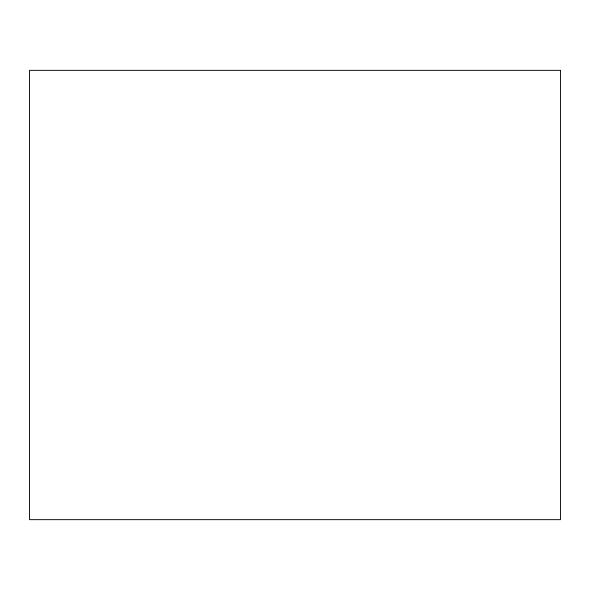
<?xml version="1.0" encoding="UTF-8"?>
<svg xmlns="http://www.w3.org/2000/svg" width="590" height="590" viewBox="0 0 590 590"><rect width="100%" height="100%" fill="white"/><g stroke="black" fill="none" stroke-linecap="round" stroke-linejoin="round"><path stroke-width="0.89" d="M560.5 70.343L29.5 70.343L29.5 519.657L560.5 519.657L560.5 70.343"/></g></svg>
